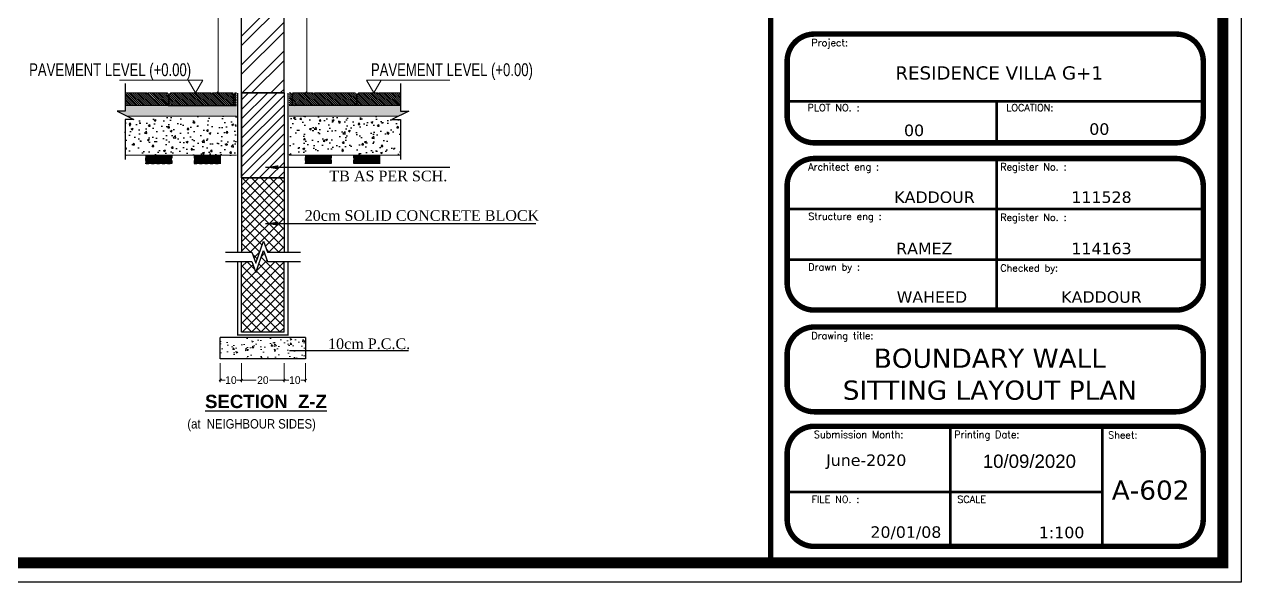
# Model space of a CAD drawing. Header units: centimetres. Extents: x 7997 to 116674, y 1017 to 13844.
# Drawn here: x 113816 to 116674, y 8084 to 9394 of the extents above; entities that cross this region are included whole.
import ezdxf
from ezdxf.enums import TextEntityAlignment as Align

# ---------------------------------------------------------------- set-up
doc = ezdxf.new("R2010")
doc.units = ezdxf.units.CM
doc.header["$LTSCALE"] = 200
doc.header["$PDMODE"] = 2
for name, color, linetype, lineweight in [('A-DIM-IN', 1, 'Continuous', 5), ('HA', 251, 'Continuous', 0), ('HAT', 8, 'Continuous', 9), ('HATCH', 8, 'Continuous', 5), ('TEXT', 6, 'Continuous', 18), ('W', 2, 'Continuous', 20), ('WALL', 3, 'Continuous', 25), ('WLL', 6, 'Continuous', 30)]:
    doc.layers.add(name, color=color, linetype=linetype, lineweight=lineweight)
for name, color, linetype in [('A_DIM-AXIS', 1, 'Continuous'), ('ARROW', 8, 'Continuous'), ('COL', 1, 'Continuous'), ('CONC', 3, 'Continuous'), ('DIM', 11, 'Continuous'), ('L-LANDSCAPE', 11, 'Continuous'), ('MAMBARENE', 7, 'Continuous'), ('Section', 7, 'Continuous'), ('STT-COL-DET', 5, 'Continuous'), ('TITEL', 4, 'Continuous')]:
    doc.layers.add(name, color=color, linetype=linetype)
doc.styles.add('$0$$0$$0$sheet notes', font='verdana.ttf')
doc.styles.add('$0$$0$Roman', font='romans')
doc.styles.add('EN-SCL-DIM', font='swisscl.ttf')
doc.styles.add('SANSSERIFBOLD', font='SASB____.pfb', dxfattribs={"height": 0.7})
doc.styles.get("Standard").update_dxf_attribs({"font": 'arial.ttf'})
doc.styles.add('STYLE1', font='times.ttf')
doc.styles.add('T2', font='')
doc.styles.add('TITLE SHEET SELAITIN$0$$0$$0$$0$sheet notes', font='verdana.ttf')
doc.styles.get('T2').set_extended_font_data('Elisia')
doc.dimstyles.new('5TH', dxfattribs={"dimtxt": 18, "dimasz": 5, "dimexe": 5, "dimexo": 10, "dimgap": 1, "dimtad": 0, "dimdec": 0, "dimlfac": 0.2, "dimdsep": 46, "dimtxsty": 'T2', "dimblk1": 'OBLIQUE', "dimblk2": 'OBLIQUE', "dimsah": 1, "dimcen": 0.09, "dimclrd": 4, "dimclre": 4, "dimclrt": 11, "dimadec": 0, "dimazin": 0, "dimtfac": 1, "dimtdec": 0, "dimtofl": 0, "dimtmove": 1, "dimatfit": 2, "dimldrblk": 'OPEN30', "dimfxl": 0, "dimtolj": 1, "dimtzin": 0, "dimlwd": 5, "dimlwe": 5, "dimarcsym": 0})
doc.dimstyles.new('D15-1-100', dxfattribs={"dimtxt": 3, "dimasz": 4, "dimexe": 0.1, "dimexo": 0.25, "dimgap": 3, "dimtad": 1, "dimdec": 0, "dimzin": 3, "dimdsep": 46, "dimlunit": 4, "dimtxsty": 'Standard', "dimblk2": 'OBLIQUE', "dimcen": 0, "dimclrd": 8, "dimclre": 8, "dimclrt": 256, "dimadec": 0, "dimazin": 0, "dimtfac": 1, "dimtdec": 0, "dimtix": 1, "dimtmove": 2, "dimatfit": 3, "dimfxl": 0, "dimtolj": 1, "dimtzin": 13, "dimlwd": -1, "dimlwe": -1, "dimarcsym": 0})
pattern_1 = [(37.5, (-253116.76, -1211750.85), (-0.16000313, 4.894132373), [0, -3.8608, 0, -4.318, 0, -4.1275]), (7.5, (-253116.76, -1211750.85), (4.49523283, 7.168251006), [0, -2.0828, 0, -3.4798, 0, -1.3335]), (327.5, (-253119.8843, -1211750.85), (7.909923702, 0.014371847), [0, -1.27, 0, -4.572, 0, -5.969]), (317.5, (-253119.884, -1211750.85), (7.635564525, 2.229293233), [0, -0.635, 0, -2.9972, 0, -3.429])]
pattern_2 = [(50, (114699.264, 9102.84), (45.5462, -3.9848), [4.7625, -52.3875]), (355, (114699.264, 9102.84), (-8.811, 47.7642), [3.81, -41.91]), (100.4514, (114703.06, 9102.51), (36.7353, 43.7794), [4.0475, -44.5226]), (46.184, (114699.264, 9115.54), (67.77, -10.5106), [7.144, -78.581]), (96.636, (114704.91, 9114.666), (59.351, 61.8565), [6.071, -66.784]), (351.184, (114699.264, 9115.54), (59.351, 61.8565), [5.715, -62.865]), (21, (114705.614, 9112.366), (37.9036, -25.5663), [4.7625, -52.3875]), (326, (114705.614, 9112.366), (15.4505, 46.047), [3.81, -41.91]), (71.4514, (114708.772, 9110.236), (53.354, 20.4807), [4.0475, -44.5225]), (37.5, (114699.264, 9102.841), (0.77215, 21.13876), [0, -41.402, 0, -42.545, 0, -42.06875]), (7.5, (114699.264, 9102.841), (16.7049, 25.04514), [0, -24.257, 0, -40.4495, 0, -16.03375]), (327.5, (114685.103, 9102.841), (33.89765, -1.4322), [0, -15.875, 0, -49.53, 0, -65.7225]), (317.5, (114678.753, 9102.84), (37.0323, 6.3566), [0, -20.6375, 0, -32.893, 0, -46.6725])]
pattern_3 = [(135, (-252841.359, -1210806.6274), (-2.24506403, -2.24506403), [])]

# ---------------------------------------------------------------- blocks, each defined once
blk = doc.blocks.new('_OBLIQUE')
at = {"color": 0, "linetype": 'ByBlock'}
blk.add_line((-0.5, -0.5), (0.5, 0.5), dxfattribs=at)
blk = doc.blocks.new('*D1572')
at = {"layer": 'COL', "color": 4, "lineweight": 5, "transparency": 16777216}
for p, q in [((114315.8, 10433.1), (114265.7, 10433.1)), ((114270.7, 10433.1), (114270.7, 9857)), ((114270.7, 9232.6), (114270.7, 9808.7)), ((114306.4, 9232.6), (114265.7, 9232.6))]:
    blk.add_line(p, q, dxfattribs=at)
at = {"layer": 'Defpoints', "color": 0, "transparency": 16777216}
for p in [(114325.8, 10433.1), (114270.7, 9232.6), (114316.4, 9232.6)]:
    blk.add_point(p, dxfattribs=at)
at = {"layer": 'COL', "color": 4, "lineweight": 5, "transparency": 16777216, "xscale": 5, "yscale": 5, "zscale": 5}
for p, rotation in [((114270.7, 10433.1), 90), ((114270.7, 9232.6), 270)]:
    blk.add_blockref('_OBLIQUE', p, dxfattribs=dict(at, rotation=rotation))
at = {"layer": 'COL', "color": 11, "transparency": 16777216, "insert": (114270.7, 9832.9), "char_height": 18, "attachment_point": 5, "rotation": 90, "style": 'T2'}
blk.add_mtext('\\A1;240', dxfattribs=at)
blk = doc.blocks.new('_Open30')
at = {"color": 0, "linetype": 'ByBlock', "lineweight": -2}
for p, q in [((-1, 0.27), (0, 0)), ((0, 0), (-1, -0.27)), ((0, 0), (-1, 0))]:
    blk.add_line(p, q, dxfattribs=at)
blk = doc.blocks.new('*D1573')
at = {"layer": 'COL', "color": 4, "lineweight": 5, "transparency": 16777216}
for p, q in [((114435.8, 10533.1), (114484.2, 10533.1)), ((114479.2, 10533.1), (114479.2, 9907)), ((114479.2, 9232.6), (114479.2, 9858.7)), ((114445.1, 9232.6), (114484.2, 9232.6))]:
    blk.add_line(p, q, dxfattribs=at)
at = {"layer": 'Defpoints', "color": 0, "transparency": 16777216}
for p in [(114425.8, 10533.1), (114435.1, 9232.6), (114479.2, 9232.6)]:
    blk.add_point(p, dxfattribs=at)
at = {"layer": 'COL', "color": 4, "lineweight": 5, "transparency": 16777216, "xscale": 5, "yscale": 5, "zscale": 5}
for p, rotation in [((114479.2, 10533.1), 90), ((114479.2, 9232.6), 270)]:
    blk.add_blockref('_OBLIQUE', p, dxfattribs=dict(at, rotation=rotation))
at = {"layer": 'COL', "color": 11, "transparency": 16777216, "insert": (114479.2, 9882.9), "char_height": 18, "attachment_point": 5, "rotation": 90, "style": 'T2'}
blk.add_mtext('\\A1;260', dxfattribs=at)
blk = doc.blocks.new('*D1587')
at = {"layer": 'Defpoints', "color": 0, "transparency": 16777216}
for p in [(114425.8, 8607.6), (114475.8, 8607.6), (114475.8, 8557.6)]:
    blk.add_point(p, dxfattribs=at)
at = {"layer": 'DIM', "color": 4, "lineweight": 5, "transparency": 16777216}
for p, q in [((114425.8, 8597.6), (114425.8, 8552.6)), ((114475.8, 8597.6), (114475.8, 8552.6)), ((114425.8, 8557.6), (114436.9, 8557.6)), ((114475.8, 8557.6), (114464.6, 8557.6))]:
    blk.add_line(p, q, dxfattribs=at)
at = {"layer": 'DIM', "color": 4, "lineweight": 5, "transparency": 16777216, "xscale": 5, "yscale": 5, "zscale": 5, "rotation": 180}
blk.add_blockref('_OBLIQUE', (114425.8, 8557.6), dxfattribs=at)
at = {"layer": 'DIM', "color": 4, "lineweight": 5, "transparency": 16777216, "xscale": 5, "yscale": 5, "zscale": 5}
blk.add_blockref('_OBLIQUE', (114475.8, 8557.6), dxfattribs=at)
at = {"layer": 'DIM', "color": 11, "transparency": 16777216, "insert": (114450.8, 8557.6), "char_height": 18, "attachment_point": 5, "style": 'T2'}
blk.add_mtext('\\A1;10', dxfattribs=at)
blk = doc.blocks.new('*D1588')
at = {"layer": 'Defpoints', "color": 0, "transparency": 16777216}
for p in [(114275.8, 8607.6), (114325.8, 8607.6), (114275.8, 8557.6)]:
    blk.add_point(p, dxfattribs=at)
at = {"layer": 'DIM', "color": 4, "lineweight": 5, "transparency": 16777216}
for p, q in [((114275.8, 8597.6), (114275.8, 8552.6)), ((114325.8, 8597.6), (114325.8, 8552.6)), ((114275.8, 8557.6), (114286.9, 8557.6)), ((114325.8, 8557.6), (114314.6, 8557.6))]:
    blk.add_line(p, q, dxfattribs=at)
at = {"layer": 'DIM', "color": 4, "lineweight": 5, "transparency": 16777216, "xscale": 5, "yscale": 5, "zscale": 5, "rotation": 180}
blk.add_blockref('_OBLIQUE', (114275.8, 8557.6), dxfattribs=at)
at = {"layer": 'DIM', "color": 4, "lineweight": 5, "transparency": 16777216, "xscale": 5, "yscale": 5, "zscale": 5}
blk.add_blockref('_OBLIQUE', (114325.8, 8557.6), dxfattribs=at)
at = {"layer": 'DIM', "color": 11, "transparency": 16777216, "insert": (114300.8, 8557.6), "char_height": 18, "attachment_point": 5, "style": 'T2'}
blk.add_mtext('\\A1;10', dxfattribs=at)
blk = doc.blocks.new('*D1589')
at = {"layer": 'Defpoints', "color": 0, "transparency": 16777216}
for p in [(114325.8, 8607.6), (114425.8, 8607.6), (114325.8, 8557.6)]:
    blk.add_point(p, dxfattribs=at)
at = {"layer": 'DIM', "color": 4, "lineweight": 5, "transparency": 16777216}
for p, q in [((114325.8, 8597.6), (114325.8, 8552.6)), ((114425.8, 8597.6), (114425.8, 8552.6)), ((114325.8, 8557.6), (114360.2, 8557.6)), ((114425.8, 8557.6), (114391.3, 8557.6))]:
    blk.add_line(p, q, dxfattribs=at)
at = {"layer": 'DIM', "color": 4, "lineweight": 5, "transparency": 16777216, "xscale": 5, "yscale": 5, "zscale": 5, "rotation": 180}
blk.add_blockref('_OBLIQUE', (114325.8, 8557.6), dxfattribs=at)
at = {"layer": 'DIM', "color": 4, "lineweight": 5, "transparency": 16777216, "xscale": 5, "yscale": 5, "zscale": 5}
blk.add_blockref('_OBLIQUE', (114425.8, 8557.6), dxfattribs=at)
at = {"layer": 'DIM', "color": 11, "transparency": 16777216, "insert": (114375.8, 8557.6), "char_height": 18, "attachment_point": 5, "style": 'T2'}
blk.add_mtext('\\A1;20', dxfattribs=at)
blk = doc.blocks.new('*X1551')
at = {"color": 0}
for p, q in [((-5508, 1094), (-5500, 1094)), ((-5508, 1084), (-5500, 1084)), ((-5508, 1075), (-5500, 1075)), ((-5508, 1044), (-5500, 1044)), ((-5508, 1034), (-5500, 1034)), ((-5503, 1047), (-5503, 1072)), ((-5500, 1069), (-5475, 1069)), ((-5500, 1059), (-5475, 1059)), ((-5500, 1050), (-5475, 1050)), ((-5497, 1072), (-5497, 1095)), ((-5497, 1022), (-5497, 1047)), ((-5488, 1072), (-5488, 1095)), ((-5488, 1022), (-5488, 1047)), ((-5478, 1072), (-5478, 1095)), ((-5478, 1022), (-5478, 1047)), ((-5475, 1094), (-5450, 1094)), ((-5475, 1084), (-5450, 1084)), ((-5475, 1075), (-5450, 1075)), ((-5475, 1044), (-5450, 1044)), ((-5475, 1034), (-5450, 1034)), ((-5472, 1047), (-5472, 1072)), ((-5462, 1047), (-5462, 1072)), ((-5453, 1047), (-5453, 1072)), ((-5450, 1069), (-5425, 1069)), ((-5450, 1059), (-5425, 1059)), ((-5450, 1050), (-5425, 1050)), ((-5447, 1072), (-5447, 1095)), ((-5447, 1022), (-5447, 1047)), ((-5438, 1072), (-5438, 1095)), ((-5438, 1022), (-5438, 1047)), ((-5428, 1072), (-5428, 1095)), ((-5428, 1022), (-5428, 1047)), ((-5425, 1094), (-5400, 1094)), ((-5425, 1084), (-5400, 1084)), ((-5425, 1075), (-5400, 1075)), ((-5425, 1044), (-5400, 1044)), ((-5425, 1034), (-5400, 1034)), ((-5422, 1047), (-5422, 1072)), ((-5412, 1047), (-5412, 1072)), ((-5403, 1047), (-5403, 1072)), ((-5400, 1069), (-5375, 1069)), ((-5400, 1059), (-5375, 1059)), ((-5400, 1050), (-5375, 1050)), ((-5397, 1072), (-5397, 1095)), ((-5397, 1022), (-5397, 1047)), ((-5388, 1072), (-5388, 1095)), ((-5388, 1022), (-5388, 1047)), ((-5378, 1072), (-5378, 1095)), ((-5378, 1022), (-5378, 1047)), ((-5375, 1094), (-5350, 1094)), ((-5375, 1084), (-5350, 1084)), ((-5375, 1075), (-5350, 1075)), ((-5375, 1044), (-5350, 1044)), ((-5375, 1034), (-5350, 1034)), ((-5372, 1047), (-5372, 1072)), ((-5362, 1047), (-5362, 1072)), ((-5353, 1047), (-5353, 1072)), ((-5350, 1069), (-5325, 1069)), ((-5350, 1059), (-5325, 1059)), ((-5350, 1050), (-5325, 1050)), ((-5347, 1072), (-5347, 1095)), ((-5347, 1022), (-5347, 1047)), ((-5338, 1072), (-5338, 1095)), ((-5338, 1022), (-5338, 1047)), ((-5328, 1072), (-5328, 1095)), ((-5328, 1022), (-5328, 1047)), ((-5325, 1094), (-5300, 1094)), ((-5325, 1084), (-5300, 1084)), ((-5325, 1075), (-5300, 1075)), ((-5325, 1044), (-5300, 1044)), ((-5325, 1034), (-5300, 1034)), ((-5322, 1047), (-5322, 1072)), ((-5312, 1047), (-5312, 1072)), ((-5303, 1047), (-5303, 1072)), ((-5300, 1069), (-5275, 1069)), ((-5300, 1059), (-5275, 1059)), ((-5300, 1050), (-5275, 1050)), ((-5297, 1072), (-5297, 1095)), ((-5297, 1022), (-5297, 1047)), ((-5288, 1072), (-5288, 1095)), ((-5288, 1022), (-5288, 1047)), ((-5278, 1072), (-5278, 1095)), ((-5278, 1022), (-5278, 1047)), ((-5275, 1094), (-5254, 1094)), ((-5275, 1084), (-5254, 1084)), ((-5275, 1075), (-5254, 1075)), ((-5275, 1044), (-5254, 1044)), ((-5275, 1034), (-5254, 1034)), ((-5272, 1047), (-5272, 1072)), ((-5262, 1047), (-5262, 1072)), ((-5051, 1094), (-5050, 1094)), ((-5051, 1084), (-5050, 1084)), ((-5051, 1075), (-5050, 1075)), ((-5051, 1044), (-5050, 1044)), ((-5051, 1034), (-5050, 1034)), ((-5050, 1069), (-5025, 1069)), ((-5050, 1059), (-5025, 1059)), ((-5050, 1050), (-5025, 1050)), ((-5047, 1072), (-5047, 1095)), ((-5047, 1022), (-5047, 1047)), ((-5038, 1072), (-5038, 1095)), ((-5038, 1022), (-5038, 1047)), ((-5028, 1072), (-5028, 1095)), ((-5028, 1022), (-5028, 1047)), ((-5025, 1094), (-5000, 1094)), ((-5025, 1084), (-5000, 1084)), ((-5025, 1075), (-5000, 1075)), ((-5025, 1044), (-5000, 1044)), ((-5025, 1034), (-5000, 1034)), ((-5022, 1047), (-5022, 1072)), ((-5012, 1047), (-5012, 1072)), ((-5003, 1047), (-5003, 1072)), ((-5000, 1069), (-4975, 1069)), ((-5000, 1059), (-4975, 1059)), ((-5000, 1050), (-4975, 1050)), ((-4997, 1072), (-4997, 1095)), ((-4997, 1022), (-4997, 1047)), ((-4988, 1072), (-4988, 1095)), ((-4988, 1022), (-4988, 1047)), ((-4978, 1072), (-4978, 1095)), ((-4978, 1022), (-4978, 1047)), ((-4975, 1094), (-4950, 1094)), ((-4975, 1084), (-4950, 1084)), ((-4975, 1075), (-4950, 1075)), ((-4975, 1044), (-4950, 1044)), ((-4975, 1034), (-4950, 1034)), ((-4972, 1047), (-4972, 1072)), ((-4962, 1047), (-4962, 1072)), ((-4953, 1047), (-4953, 1072)), ((-4950, 1069), (-4925, 1069)), ((-4950, 1059), (-4925, 1059)), ((-4950, 1050), (-4925, 1050)), ((-4947, 1072), (-4947, 1095)), ((-4947, 1022), (-4947, 1047)), ((-4938, 1072), (-4938, 1095)), ((-4938, 1022), (-4938, 1047)), ((-4928, 1072), (-4928, 1095)), ((-4928, 1022), (-4928, 1047)), ((-4925, 1094), (-4900, 1094)), ((-4925, 1084), (-4900, 1084)), ((-4925, 1075), (-4900, 1075)), ((-4925, 1044), (-4900, 1044)), ((-4925, 1034), (-4900, 1034)), ((-4922, 1047), (-4922, 1072)), ((-4912, 1047), (-4912, 1072)), ((-4903, 1047), (-4903, 1072)), ((-4900, 1069), (-4875, 1069)), ((-4900, 1059), (-4875, 1059)), ((-4900, 1050), (-4875, 1050)), ((-4897, 1072), (-4897, 1095)), ((-4897, 1022), (-4897, 1047)), ((-4888, 1072), (-4888, 1095)), ((-4888, 1022), (-4888, 1047)), ((-4878, 1072), (-4878, 1095)), ((-4878, 1022), (-4878, 1047)), ((-4875, 1094), (-4850, 1094)), ((-4875, 1084), (-4850, 1084)), ((-4875, 1075), (-4850, 1075)), ((-4875, 1044), (-4850, 1044)), ((-4875, 1034), (-4850, 1034)), ((-4872, 1047), (-4872, 1072)), ((-4862, 1047), (-4862, 1072)), ((-4853, 1047), (-4853, 1072)), ((-4850, 1069), (-4825, 1069)), ((-4850, 1059), (-4825, 1059)), ((-4850, 1050), (-4825, 1050)), ((-4847, 1072), (-4847, 1095)), ((-4847, 1022), (-4847, 1047)), ((-4838, 1072), (-4838, 1095)), ((-4838, 1022), (-4838, 1047)), ((-4828, 1072), (-4828, 1095)), ((-4828, 1022), (-4828, 1047)), ((-4825, 1094), (-4800, 1094)), ((-4825, 1084), (-4800, 1084)), ((-4825, 1075), (-4800, 1075)), ((-4825, 1044), (-4800, 1044)), ((-4825, 1034), (-4800, 1034)), ((-4822, 1047), (-4822, 1072)), ((-4812, 1047), (-4812, 1072)), ((-4803, 1047), (-4803, 1072)), ((-4800, 1069), (-4798, 1069)), ((-4800, 1059), (-4798, 1059)), ((-4800, 1050), (-4798, 1050)), ((-5508, 1025), (-5500, 1025)), ((-5503, 1018), (-5503, 1022)), ((-5500, 1019), (-5475, 1019)), ((-5475, 1025), (-5450, 1025)), ((-5472, 1018), (-5472, 1022)), ((-5462, 1018), (-5462, 1022)), ((-5453, 1018), (-5453, 1022)), ((-5450, 1019), (-5425, 1019)), ((-5425, 1025), (-5400, 1025)), ((-5422, 1018), (-5422, 1022)), ((-5412, 1018), (-5412, 1022)), ((-5403, 1018), (-5403, 1022)), ((-5400, 1019), (-5375, 1019)), ((-5375, 1025), (-5350, 1025)), ((-5372, 1018), (-5372, 1022)), ((-5362, 1018), (-5362, 1022)), ((-5353, 1018), (-5353, 1022)), ((-5350, 1019), (-5325, 1019)), ((-5325, 1025), (-5300, 1025)), ((-5322, 1018), (-5322, 1022)), ((-5312, 1018), (-5312, 1022)), ((-5303, 1018), (-5303, 1022)), ((-5300, 1019), (-5275, 1019)), ((-5275, 1025), (-5254, 1025)), ((-5272, 1018), (-5272, 1022)), ((-5262, 1018), (-5262, 1022)), ((-5051, 1025), (-5050, 1025)), ((-5050, 1019), (-5025, 1019)), ((-5025, 1025), (-5000, 1025)), ((-5022, 1018), (-5022, 1022)), ((-5012, 1018), (-5012, 1022)), ((-5003, 1018), (-5003, 1022)), ((-5000, 1019), (-4975, 1019)), ((-4975, 1025), (-4950, 1025)), ((-4972, 1018), (-4972, 1022)), ((-4962, 1018), (-4962, 1022)), ((-4953, 1018), (-4953, 1022)), ((-4950, 1019), (-4925, 1019)), ((-4925, 1025), (-4900, 1025)), ((-4922, 1018), (-4922, 1022)), ((-4912, 1018), (-4912, 1022)), ((-4903, 1018), (-4903, 1022)), ((-4900, 1019), (-4875, 1019)), ((-4875, 1025), (-4850, 1025)), ((-4872, 1018), (-4872, 1022)), ((-4862, 1018), (-4862, 1022)), ((-4853, 1018), (-4853, 1022)), ((-4850, 1019), (-4825, 1019)), ((-4825, 1025), (-4800, 1025)), ((-4822, 1018), (-4822, 1022)), ((-4812, 1018), (-4812, 1022)), ((-4803, 1018), (-4803, 1022)), ((-4800, 1019), (-4798, 1019))]:
    blk.add_line(p, q, dxfattribs=at)
blk = doc.blocks.new('FDGG')
at = {"layer": 'A-DIM-IN', "color": 4, "ltscale": 1000}
blk.add_line((434234.7, -5693.8), (434829, -5693.8), dxfattribs=at)
blk.add_lwpolyline([(434234.7, -5792.5), (434291.7, -5693.8), (434177.7, -5693.8), (434234.7, -5792.5)], dxfattribs=at)
at = {"layer": 'A-DIM-IN', "ltscale": 1000, "style": 'EN-SCL-DIM'}
blk.add_attdef('TOPOFFENCE', (434212.9, -5661.1), '', height=100, dxfattribs=at)
blk = doc.blocks.new('08-TITLE SHEET-selattin', base_point=(45714.8, -203081.4))
at = {"color": 0}
blk.add_lwpolyline([(51244.8, -203081.4), (45714.8, -203081.4), (45714.8, -206921.4), (51244.8, -206921.4)], close=True, dxfattribs=at)
at = {"color": 0, "linetype": 'ByBlock', "const_width": 17}
blk.add_lwpolyline([(45744.3, -206891.9), (51215.3, -206891.9), (51215.3, -203110.8), (45744.3, -203110.8)], close=True, dxfattribs=at)
at = {"color": 0, "linetype": 'ByBlock'}
for points, const_width in [([(50507.6, -203110.8), (50507.6, -206891.9)], 8.52), ([(50533.3, -206168.8), (51184.7, -206168.8)], 4.26), ([(50861.5, -206168.8), (50861.5, -206234)], 4.26), ([(50861.5, -206258.5), (50861.5, -206496)], 4.26), ([(50533.3, -206337.7), (51184.7, -206337.7)], 4.26), ([(50533.3, -206416.8), (51184.7, -206416.8)], 4.26), ([(50788.8, -206677.9), (50788.8, -206866.2)], 4.26), ([(51026.6, -206677.9), (51026.6, -206866.2)], 4.26), ([(50533.3, -206781), (51026.6, -206781)], 4.26)]:
    blk.add_lwpolyline(points, dxfattribs=dict(at, const_width=const_width))
at = {"color": 0, "linetype": 'ByBlock', "const_width": 8.52}
for points in [[(50575.9, -206063.6), (51142.1, -206063.6, -0.414214), (51184.7, -206106.2), (51184.7, -206191.4, -0.414214), (51142.1, -206234), (50575.9, -206234, -0.414214), (50533.3, -206191.4), (50533.3, -206106.2, -0.414214)], [(50575.9, -206258.5), (51142.1, -206258.5, -0.414214), (51184.7, -206301.1), (51184.7, -206453.4, -0.414214), (51142.1, -206496), (50575.9, -206496, -0.414214), (50533.3, -206453.4), (50533.3, -206301.1, -0.414214)], [(50575.9, -206522.5), (51142.1, -206522.5, -0.414214), (51184.7, -206565.1), (51184.7, -206612.7, -0.414214), (51142.1, -206655.3), (50575.9, -206655.3, -0.414214), (50533.3, -206612.7), (50533.3, -206565.1, -0.414214)], [(50575.9, -206677.9), (51142.1, -206677.9, -0.414214), (51184.7, -206720.5), (51184.7, -206823.6, -0.414214), (51142.1, -206866.2), (50575.9, -206866.2, -0.414214), (50533.3, -206823.6), (50533.3, -206720.5, -0.414214)]]:
    blk.add_lwpolyline(points, format="xyb", close=True, dxfattribs=at)
at = {"layer": 'HA', "ltscale": 1.2}
blk.add_lwpolyline([(45714.8, -203081.4), (51244.8, -203081.4), (51244.8, -206921.4), (45714.8, -206921.4)], close=True, dxfattribs=at)
at = {"color": 0, "style": '$0$$0$Roman'}
for s, height, p in [('Project:', 11.07, (50571.3, -206082.5)), ('PLOT NO. :', 11.07, (50565.2, -206184.5)), ('LOCATION:', 11.07, (50876.2, -206184.5)), ('Architect eng :', 11.074, (50566.3, -206277.1)), ('Register No. : ', 11.074, (50866.9, -206277.1)), ('Structure eng :', 11.074, (50566.3, -206354.7)), ('Register No. : ', 11.074, (50866.9, -206356.2)), ('Drawn by :', 11.07, (50566.3, -206433.9)), ('Checked by:', 11.074, (50866.9, -206435.4)), ('Drawing title:', 11.074, (50571.2, -206541.5)), ('Submission Month:', 11.074, (50575.1, -206696.4)), ('Printing Date:', 11.074, (50794.8, -206696.4)), ('Sheet:', 11.07, (51035.8, -206697.1)), ('FILE NO. :', 11.07, (50571.5, -206798.1)), ('SCALE', 11.07, (50799.6, -206798.1))]:
    blk.add_text(s, height=height, dxfattribs=at).set_placement(p)
at = {"color": 0, "style": '$0$$0$$0$sheet notes'}
for s, height, p in [('RESIDENCE VILLA G+1', 20.774, (50865.2, -206124.5)), ('00', 18.02, (50732, -206214.4)), ('00', 18.02, (51022, -206212.4)), ('KADDOUR', 18.02, (50764, -206319.1)), ('111528', 18.02, (51025.4, -206319.1)), ('RAMEZ', 18.02, (50748, -206399.5)), ('114163', 18.02, (51025.4, -206399.5)), ('WAHEED', 18.02, (50760, -206475.5)), ('KADDOUR', 18.02, (51025.4, -206475.5)), ('June-2020', 18.02, (50657.1, -206733.4)), ('20/01/08', 18.02, (50719.2, -206844.7)), ('1:100', 18.02, (50963, -206844.3))]:
    blk.add_text(s, height=height, dxfattribs=at).set_placement(p, align=Align.MIDDLE)
at = {"insert": (50839.6, -206722.3), "char_height": 20.86, "attachment_point": 1}
blk.add_mtext('10/09/2020', dxfattribs=at)

msp = doc.modelspace()

# ---------------------------------------------------------------- hatches: boundary and pattern name
at = {"layer": 'A_DIM-AXIS'}
h = msp.add_hatch(dxfattribs=at)
h.set_pattern_fill('ANSI31', color=253, angle=90, style=0)
h.set_pattern_definition(pattern_3)
h.paths.add_polyline_path([(114388.3057, 9222.8463, 1), (114386.9951, 9222.8463, 1)], flags=16)
h.paths.add_polyline_path([(114155.9863, 9230.1528), (114158.9819, 9230.1528), (114158.9819, 9232.6491), (114254.3406, 9232.6491), (114254.3406, 9230.1528), (114257.3362, 9230.1528), (114257.3362, 9232.6491), (114302.7689, 9232.6491), (114302.7689, 9230.1528), (114305.7644, 9230.1528), (114305.7644, 9202.6935), (114155.9863, 9202.6935)])
h.paths.add_polyline_path([(114052.188, 9232.6491), (114103.0647, 9232.6491), (114103.0647, 9230.1528), (114106.0603, 9230.1528), (114106.0603, 9232.6491), (114151.493, 9232.6491), (114151.493, 9230.1528), (114154.4885, 9230.1528), (114154.4885, 9202.6935), (114052.188, 9202.6935)])
h.paths.add_polyline_path([(114314.1812, 9232.6491), (114314.1812, 9202.6935), (114307.2622, 9202.6935), (114307.2622, 9230.1528), (114310.2578, 9230.1528), (114310.2578, 9232.6491)])
h = msp.add_hatch(dxfattribs=at)
h.set_pattern_fill('ANSI31', color=253, angle=90, style=0)
h.set_pattern_definition(pattern_3)
h.paths.add_polyline_path([(114363.2105, 9222.8463, -1), (114364.5211, 9222.8463, -1)], flags=16)
h.paths.add_polyline_path([(114595.5299, 9230.1528), (114592.5343, 9230.1528), (114592.5343, 9232.6491), (114497.1756, 9232.6491), (114497.1756, 9230.1528), (114494.18, 9230.1528), (114494.18, 9232.6491), (114448.7473, 9232.6491), (114448.7473, 9230.1528), (114445.7518, 9230.1528), (114445.7518, 9202.6935), (114595.5299, 9202.6935)])
h.paths.add_polyline_path([(114699.3282, 9232.6491), (114648.4515, 9232.6491), (114648.4515, 9230.1528), (114645.4559, 9230.1528), (114645.4559, 9232.6491), (114600.0232, 9232.6491), (114600.0232, 9230.1528), (114597.0277, 9230.1528), (114597.0277, 9202.6935), (114699.3282, 9202.6935)])
h.paths.add_polyline_path([(114437.335, 9232.6491), (114437.335, 9202.6935), (114444.254, 9202.6935), (114444.254, 9230.1528), (114441.2584, 9230.1528), (114441.2584, 9232.6491)])
at = {"layer": 'HAT'}
h = msp.add_hatch(dxfattribs=at)
h.set_pattern_fill('ANSI32', color=8, scale=5)
h.set_pattern_definition([(45, (10317.813, 1267.38), (-33.67596, 33.67596), []), (45, (10340.263, 1267.38), (-33.67596, 33.67596), [])])
h.paths.add_polyline_path([(114425.7585, 9232.6404), (114325.7584, 9232.6404), (114325.7583, 10433.096), (114425.7584, 10433.096)])
h = msp.add_hatch(dxfattribs=at)
h.set_pattern_fill('AR-SAND', color=256, scale=0.1)
h.set_pattern_definition(pattern_1)
h.paths.add_polyline_path([(114314.1812, 9202.6935), (114314.1812, 9177.7305), (114057.7298, 9177.7305), (114033.338, 9189.7589), (114052.188, 9189.7589), (114052.188, 9202.6935)])
h = msp.add_hatch(dxfattribs=at)
h.set_pattern_fill('AR-SAND', color=256, scale=0.1)
h.set_pattern_definition(pattern_1)
h.paths.add_polyline_path([(114437.335, 9202.6935), (114437.335, 9177.7305), (114693.7864, 9177.7305), (114718.1782, 9189.7589), (114699.3282, 9189.7589), (114699.3282, 9202.6935)])
at = {"layer": 'HATCH'}
h = msp.add_hatch(dxfattribs=at)
h.set_pattern_fill('ANSI37', color=8, scale=125, style=0)
h.set_pattern_definition([(45, (3816.594, -25502.255), (-11.0485435, 11.0485435), []), (135, (3816.594, -25502.255), (-11.0485435, -11.0485435), [])])
h.paths.add_polyline_path([(114425.7581, 9032.6404), (114325.7581, 9032.6404), (114325.7581, 8858.3401), (114349.5157, 8858.3401), (114358.8907, 8832.5825), (114377.6407, 8884.0977), (114387.0157, 8858.3401), (114425.7581, 8858.3401)])
h = msp.add_hatch(dxfattribs=at)
h.set_pattern_fill('ANSI37', color=8, scale=125, style=0)
h.set_pattern_definition([(135, (152290.055, 8935.754), (11.0485435, 11.0485435), []), (45, (152290.055, 8935.754), (11.0485435, -11.0485435), [])])
h.paths.add_polyline_path([(114327.0156, 8670.1404), (114425.7581, 8670.1404), (114425.7581, 8836.5787), (114387.0157, 8836.5787), (114377.6407, 8862.3363), (114358.8907, 8810.8211), (114349.5157, 8836.5787), (114326.5231, 8836.5787)])
at = {"layer": 'HATCH', "linetype": 'Continuous'}
h = msp.add_hatch(dxfattribs=at)
h.set_pattern_fill('AR-CONC', color=256, scale=6.25, style=0)
h.set_pattern_definition([(130, (57451.55, 22942.863), (-44.828761, -3.922008), [4.6875, -51.5625]), (185, (57451.55, 22942.863), (8.67196, 47.01201), [3.75, -41.25]), (79.5486, (57447.813, 22942.536), (-36.156836, 43.08997), [3.983762, -43.821382]), (133.8158, (57451.55, 22955.363), (-66.702566, -10.34494), [7.03125, -77.34375]), (83.3644, (57445.99, 22954.5), (-58.41642, 60.88237), [5.97564, -65.73206]), (188.8158, (57451.55, 22955.36), (-58.41637, 60.88241), [5.625, -61.875]), (159, (57445.3, 22952.238), (-37.30669, -25.16368), [4.6875, -51.5625]), (214, (57445.3, 22952.24), (-15.20721, 45.321878), [3.75, -41.25]), (108.5486, (57442.19, 22950.14), (-52.513914, 20.158156), [3.983762, -43.821382]), (142.5, (57451.549, 22942.863), (-0.759991, 20.805866), [0, -40.75, 0, -41.875, 0, -41.40625]), (172.5, (57451.55, 22942.863), (-16.441846, 24.650732), [0, -23.875, 0, -39.8125, 0, -15.78125]), (212.5, (57465.486, 22942.863), (-33.3639023, -1.4096795), [0, -15.625, 0, -48.75, 0, -64.6875]), (222.5, (57471.736, 22942.863), (-36.449136, 6.256561), [0, -20.3125, 0, -32.375, 0, -45.9375])])
h.paths.add_polyline_path([(114475.7581, 8607.6404), (114475.7581, 8657.6404), (114275.7581, 8657.6404), (114275.7581, 8607.6404)])
at = {"layer": 'WALL'}
h = msp.add_hatch(dxfattribs=at)
h.set_pattern_fill('ANSI31', color=8, scale=5)
h.set_pattern_definition([(45, (95011.452, 11342.239), (-11.22532, 11.22532), [])])
h.paths.add_polyline_path([(114425.7584, 9032.6404), (114325.7582, 9032.6404), (114325.7582, 9232.6404), (114425.7584, 9232.6404)])
at = {"layer": 'WLL', "linetype": 'Continuous'}
h = msp.add_hatch(dxfattribs=at)
h.set_pattern_fill('AR-CONC', color=8, scale=0.25)
h.set_pattern_definition(pattern_2)
h.paths.add_polyline_path([(114052.2523, 9170.1258), (114073.1511, 9170.1258), (114057.7298, 9177.7305), (114314.1812, 9177.7305), (114314.1812, 9086.1217), (114052.2523, 9086.1217)])
h = msp.add_hatch(dxfattribs=at)
h.set_pattern_fill('AR-CONC', color=8, scale=0.25)
h.set_pattern_definition(pattern_2)
h.paths.add_polyline_path([(114699.2639, 9170.1258), (114678.3651, 9170.1258), (114693.7864, 9177.7305), (114437.335, 9177.7305), (114437.335, 9086.1217), (114699.2639, 9086.1217)])

# ---------------------------------------------------------------- linework, layer by layer
at = {"linetype": 'Continuous'}
msp.add_lwpolyline([(108378.9784, 8084.0841), (116673.9784, 8084.0841), (116673.9784, 13844.0841), (108378.9784, 13844.0841)], close=True, dxfattribs=at)
at = {"layer": 'CONC'}
for p, q in [((114475.7581, 8657.6404, -0.0398), (114275.7581, 8657.6404, -0.0398)), ((114275.7581, 8607.6404, -0.0398), (114275.7581, 8657.6404, -0.0398)), ((114475.7581, 8657.6404, -0.0398), (114475.7581, 8607.6404, -0.0398)), ((114475.7581, 8607.6404, -0.0398), (114275.7581, 8607.6404, -0.0398))]:
    msp.add_line(p, q, dxfattribs=at)
at = {"layer": 'DIM', "elevation": -0.0398}
msp.add_lwpolyline([(114425.7584, 9032.6404), (114325.7582, 9032.6404), (114325.7582, 9232.6404), (114425.7584, 9232.6404)], close=True, dxfattribs=at)
at = {"layer": 'L-LANDSCAPE', "elevation": -0.1821}
for points in [[(114052.188, 9254.8212), (114052.188, 9189.7589), (114033.338, 9189.7589), (114073.1511, 9170.1258), (114052.2523, 9170.1258), (114052.2523, 9075.8164)], [(114699.3282, 9254.8212), (114699.3282, 9189.7589), (114718.1782, 9189.7589), (114678.3651, 9170.1258), (114699.2639, 9170.1258), (114699.2639, 9075.8164)]]:
    msp.add_lwpolyline(points, dxfattribs=at)
at = {"layer": 'MAMBARENE', "const_width": 3.125, "elevation": -0.0398}
for points in [[(114316.3831, 9232.6404), (114316.3831, 8858.3401)], [(114435.1331, 9232.5718), (114435.1331, 8858.3401)], [(114316.3831, 8836.5787), (114316.3831, 8663.8904), (114435.1331, 8663.8904), (114435.1331, 8836.5787)]]:
    msp.add_lwpolyline(points, dxfattribs=at)
at = {"layer": 'Section', "elevation": -0.0398}
for points in [[(114287.7173, 8858.3401), (114349.5157, 8858.3401), (114358.8907, 8832.5825), (114377.6407, 8884.0977), (114387.0157, 8858.3401), (114464.5005, 8858.3401)], [(114287.7173, 8836.5787), (114349.5157, 8836.5787), (114358.8907, 8810.8211), (114377.6407, 8862.3363), (114387.0157, 8836.5787), (114464.5005, 8836.5787)]]:
    msp.add_lwpolyline(points, dxfattribs=at)
at = {"layer": 'TEXT', "linetype": 'Continuous'}
for p, q in [((114325.7582, 9232.639, -0.0398), (114425.7582, 9232.639, -0.0398)), ((114425.7582, 9232.639, -0.0398), (114325.7582, 9232.639, -0.0398)), ((114425.7582, 9232.639, -0.0398), (114325.7582, 9232.639, -0.0398)), ((114325.7582, 9232.639, -0.0398), (114425.7582, 9232.639, -0.0398)), ((114425.7582, 9232.639, -0.0398), (114325.7582, 9232.639, -0.0398)), ((114425.7582, 9232.639, -0.0398), (114325.7582, 9232.639, -0.0398))]:
    msp.add_line(p, q, dxfattribs=at)
at = {"layer": 'W', "color": 6}
for p, q in [((114103.0647, 9232.6491, -0.1821), (114052.188, 9232.6491, -0.1821)), ((114103.0647, 9230.1528, -0.1821), (114103.0647, 9232.6491, -0.1821)), ((114151.493, 9232.6491, -0.1821), (114106.0603, 9232.6491, -0.1821)), ((114106.0603, 9230.1528, -0.1821), (114106.0603, 9232.6491, -0.1821)), ((114151.493, 9230.1528, -0.1821), (114151.493, 9232.6491, -0.1821)), ((114254.3406, 9232.6491, -0.1821), (114158.9819, 9232.6491, -0.1821)), ((114158.9819, 9230.1528, -0.1821), (114158.9819, 9232.6491, -0.1821)), ((114254.3406, 9230.1528, -0.1821), (114254.3406, 9232.6491, -0.1821)), ((114302.7689, 9232.6491, -0.1821), (114257.3362, 9232.6491, -0.1821)), ((114257.3362, 9230.1528, -0.1821), (114257.3362, 9232.6491, -0.1821)), ((114302.7689, 9230.1528, -0.1821), (114302.7689, 9232.6491, -0.1821)), ((114314.1812, 9232.6491, -0.1821), (114310.2578, 9232.6491, -0.1821)), ((114310.2578, 9230.1528, -0.1821), (114310.2578, 9232.6491, -0.1821)), ((114437.335, 9232.6491, -0.1821), (114441.2584, 9232.6491, -0.1821)), ((114441.2584, 9230.1528, -0.1821), (114441.2584, 9232.6491, -0.1821)), ((114448.7473, 9232.6491, -0.1821), (114494.18, 9232.6491, -0.1821)), ((114448.7473, 9230.1528, -0.1821), (114448.7473, 9232.6491, -0.1821)), ((114494.18, 9230.1528, -0.1821), (114494.18, 9232.6491, -0.1821)), ((114497.1756, 9232.6491, -0.1821), (114592.5343, 9232.6491, -0.1821)), ((114497.1756, 9230.1528, -0.1821), (114497.1756, 9232.6491, -0.1821)), ((114592.5343, 9230.1528, -0.1821), (114592.5343, 9232.6491, -0.1821)), ((114600.0232, 9232.6491, -0.1821), (114645.4559, 9232.6491, -0.1821)), ((114600.0232, 9230.1528, -0.1821), (114600.0232, 9232.6491, -0.1821)), ((114645.4559, 9230.1528, -0.1821), (114645.4559, 9232.6491, -0.1821)), ((114648.4515, 9232.6491, -0.1821), (114699.3282, 9232.6491, -0.1821)), ((114648.4515, 9230.1528, -0.1821), (114648.4515, 9232.6491, -0.1821)), ((114106.0603, 9230.1528, -0.1821), (114103.0647, 9230.1528, -0.1821)), ((114154.4885, 9230.1528, -0.1821), (114151.493, 9230.1528, -0.1821)), ((114154.4885, 9230.1528, -0.1821), (114154.4885, 9202.6935, -0.1821)), ((114155.9863, 9230.1528, -0.1821), (114155.9863, 9202.6935, -0.1821)), ((114158.9819, 9230.1528, -0.1821), (114155.9863, 9230.1528, -0.1821)), ((114257.3362, 9230.1528, -0.1821), (114254.3406, 9230.1528, -0.1821)), ((114305.7644, 9230.1528, -0.1821), (114302.7689, 9230.1528, -0.1821)), ((114305.7644, 9230.1528, -0.1821), (114305.7644, 9202.6935, -0.1821)), ((114307.2622, 9230.1528, -0.1821), (114307.2622, 9202.6935, -0.1821)), ((114310.2578, 9230.1528, -0.1821), (114307.2622, 9230.1528, -0.1821)), ((114441.2584, 9230.1528, -0.1821), (114444.254, 9230.1528, -0.1821)), ((114444.254, 9230.1528, -0.1821), (114444.254, 9202.6935, -0.1821)), ((114445.7518, 9230.1528, -0.1821), (114448.7473, 9230.1528, -0.1821)), ((114445.7518, 9230.1528, -0.1821), (114445.7518, 9202.6935, -0.1821)), ((114494.18, 9230.1528, -0.1821), (114497.1756, 9230.1528, -0.1821)), ((114592.5343, 9230.1528, -0.1821), (114595.5299, 9230.1528, -0.1821)), ((114595.5299, 9230.1528, -0.1821), (114595.5299, 9202.6935, -0.1821)), ((114597.0277, 9230.1528, -0.1821), (114600.0232, 9230.1528, -0.1821)), ((114597.0277, 9230.1528, -0.1821), (114597.0277, 9202.6935, -0.1821)), ((114645.4559, 9230.1528, -0.1821), (114648.4515, 9230.1528, -0.1821)), ((114154.4885, 9202.6935, -0.1821), (114052.188, 9202.6935, -0.1821)), ((114314.1812, 9177.7305, -0.1821), (114057.7298, 9177.7305, -0.1821)), ((114305.7644, 9202.6935, -0.1821), (114153.49, 9202.6935, -0.1821)), ((114314.1812, 9202.6935, -0.1821), (114307.2622, 9202.6935, -0.1821)), ((114437.335, 9202.6935, -0.1821), (114444.254, 9202.6935, -0.1821)), ((114437.335, 9177.7305, -0.1821), (114693.7864, 9177.7305, -0.1821)), ((114445.7518, 9202.6935, -0.1821), (114598.0262, 9202.6935, -0.1821)), ((114597.0277, 9202.6935, -0.1821), (114699.3282, 9202.6935, -0.1821)), ((114314.1812, 9086.1217, -0.1423), (114052.2523, 9086.1217, -0.1423)), ((114437.335, 9086.1217, -0.1423), (114699.2639, 9086.1217, -0.1423))]:
    msp.add_line(p, q, dxfattribs=at)
at = {"layer": 'WALL'}
for p, q in [((114325.7584, 9232.639, -0.0398), (114325.7584, 10533.096, -0.0398)), ((114425.7584, 9232.639, -0.0398), (114425.7584, 10533.096, -0.0398))]:
    msp.add_line(p, q, dxfattribs=at)
at = {"layer": 'WALL', "color": 3}
for p, q in [((114325.7582, 9232.6404, -0.0398), (114325.7585, 8858.3401, -0.0398)), ((114425.7582, 9232.6404, -0.0398), (114425.7585, 8858.3401, -0.0398)), ((114325.7581, 9032.6404, -0.0398), (114425.7581, 9032.6404, -0.0398)), ((114425.7581, 8670.1404, -0.0398), (114325.7581, 8670.1404, -0.0398))]:
    msp.add_line(p, q, dxfattribs=at)
at = {"layer": 'WALL', "linetype": 'Continuous'}
for p, q in [((114325.7582, 9232.639, -0.0398), (114425.7582, 9232.639, -0.0398)), ((114425.7582, 9232.639, -0.0398), (114325.7582, 9232.639, -0.0398)), ((114425.7582, 9232.639, -0.0398), (114325.7582, 9232.639, -0.0398)), ((114325.7582, 9232.639, -0.0398), (114425.7582, 9232.639, -0.0398)), ((114425.7582, 9232.639, -0.0398), (114325.7582, 9232.639, -0.0398)), ((114425.7582, 9232.639, -0.0398), (114325.7582, 9232.639, -0.0398))]:
    msp.add_line(p, q, dxfattribs=at)
at = {"layer": 'WALL', "color": 3, "elevation": -0.0398}
for points in [[(114325.7581, 8670.1404), (114325.7581, 8836.5787)], [(114425.7581, 8670.1404), (114425.7581, 8836.5787)]]:
    msp.add_lwpolyline(points, dxfattribs=at)
at = {"layer": 'WLL', "color": 8, "linetype": 'Continuous'}
for p, q in [((114153.49, 9202.6935, -0.1821), (114314.1812, 9202.6935, -0.1821)), ((114598.0262, 9202.6935, -0.1821), (114437.335, 9202.6935, -0.1821))]:
    msp.add_line(p, q, dxfattribs=at)

# ---------------------------------------------------------------- block references
at = {"layer": 'DIM', "color": 0, "linetype": 'Continuous', "xscale": 1.5, "yscale": 1.5, "zscale": 1.5}
msp.add_blockref('08-TITLE SHEET-selattin', (108378.9784, 13844.0841), dxfattribs=at)
at = {"layer": 'STT-COL-DET', "color": 0}
ref = msp.add_blockref('FDGG', (244488.1126, 10970.3946, -0.0398), dxfattribs=dict(at, xscale=-0.3000000025029294, yscale=0.3000000025029294, zscale=0.3000000025029294))
ref.add_attrib('TOPOFFENCE', 'PAVEMENT LEVEL (+0.00)', (113827.043, 9272.0627, -0.0398), dxfattribs={"layer": 'A-DIM-IN', "color": 6, "ltscale": 1000, "height": 30, "style": 'EN-SCL-DIM'})
ref = msp.add_blockref('FDGG', (-15634.2907, 10970.3946, -0.0398), dxfattribs=dict(at, xscale=0.3000000025029294, yscale=0.3000000025029294, zscale=0.3000000025029294))
ref.add_attrib('TOPOFFENCE', 'PAVEMENT LEVEL (+0.00)', (114629.5837, 9272.0627, -0.0398), dxfattribs={"layer": 'A-DIM-IN', "color": 6, "ltscale": 1000, "height": 30, "style": 'EN-SCL-DIM'})
at = {"layer": 'WLL', "color": 8, "linetype": 'Continuous', "yscale": 0.2496301775209986, "zscale": 0.2496301775209986}
for p, xscale in [((115474.929, 8812.1363, -0.1423), 0.2496301775209986), ((113276.5872, 8812.1363, -0.1423), -0.2496301775209986)]:
    msp.add_blockref('*X1551', p, dxfattribs=dict(at, xscale=xscale))

# ---------------------------------------------------------------- texts
at = {"color": 0, "style": 'TITLE SHEET SELAITIN$0$$0$$0$$0$sheet notes'}
for s, height, p in [('BOUNDARY WALL', 45.060667, (116082.7888, 8609.0603)), ('SITTING LAYOUT PLAN', 45.060667, (116082.7888, 8534.1425)), ('A-602', 45.06067, (116460.2697, 8299.2984))]:
    msp.add_text(s, height=height, dxfattribs=at).set_placement(p, align=Align.MIDDLE)
at = {"layer": 'TEXT', "style": 'STYLE1'}
for s, p in [('TB AS PER SCH.', (114531.8263, 9024.8657, -0.0398)), ('20cm SOLID CONCRETE BLOCK', (114474.0464, 8932.0193, -0.0398)), ('10cm P.C.C.', (114528.8161, 8630.6409, -0.0398))]:
    msp.add_text(s, height=25, dxfattribs=at).set_placement(p)
at = {"layer": 'TITEL', "style": 'SANSSERIFBOLD'}
msp.add_text('%%USECTION  Z-Z', height=31.25, dxfattribs=at).set_placement((114240.0697, 8491.9476, 0.033))
at = {"layer": 'WALL', "color": 6, "style": 'T2', "width": 0.9}
msp.add_text('(at  NEIGHBOUR SIDES)', height=22, dxfattribs=at).set_placement((114198.5283, 8443.9789, -0.0398))

# ---------------------------------------------------------------- dimensions: what is measured, and where the dimension line sits
at = {"layer": 'COL'}
for base, p1, p2, picture, middle in [((114479.1969, 9232.6404, -0.0398), (114425.7584, 10533.096, -0.0398), (114435.1337, 9232.6404, -0.0398), '*D1573', (114479.1969, 9882.8682, -0.0398)), ((114270.7262, 9232.6404, -0.0398), (114325.7584, 10433.096, -0.0398), (114316.3831, 9232.6404, -0.0398), '*D1572', (114270.7262, 9832.8682, -0.0398))]:
    dim = msp.add_linear_dim(base=base, p1=p1, p2=p2, angle=90, dimstyle='5TH', dxfattribs=at)
    dim.commit()
    dim.dimension.update_dxf_attribs({"geometry": picture, "text_midpoint": middle})
at = {"layer": 'DIM'}
for base, p1, p2, picture, middle in [((114275.7581, 8557.6376, -0.0398), (114325.7581, 8607.6404, -0.0398), (114275.7581, 8607.6404, -0.0398), '*D1588', (114300.7581, 8557.6376, -0.0398)), ((114325.7581, 8557.6376, -0.0398), (114425.7581, 8607.6404, -0.0398), (114325.7581, 8607.6404, -0.0398), '*D1589', (114375.7581, 8557.6376, -0.0398))]:
    dim = msp.add_linear_dim(base=base, p1=p1, p2=p2, angle=180, dimstyle='5TH', dxfattribs=at)
    dim.commit()
    dim.dimension.update_dxf_attribs({"geometry": picture, "text_midpoint": middle})
dim = msp.add_linear_dim(base=(114475.7581, 8557.6376, -0.0398), p1=(114425.7581, 8607.6404, -0.0398), p2=(114475.7581, 8607.6404, -0.0398), dimstyle='5TH', dxfattribs=at)
dim.commit()
dim.dimension.update_dxf_attribs({"geometry": '*D1587', "text_midpoint": (114450.7581, 8557.6376, -0.0398)})

# ---------------------------------------------------------------- leaders
at = {"layer": 'ARROW', "color": 8}
for points, override in [([(114382.3462, 9057.7673, -0.0398), (114461.5974, 9057.7673, -0.0398), (114814.9192, 9057.7548, -0.0398)], {"dimasz": 30}), ([(114382.3462, 8925.4015, -0.0398), (114461.5974, 8925.4015, -0.0398), (115016.7649, 8925.3884, -0.0398)], {"dimasz": 30}), ([(114438.4928, 8627.1151, -0.0398), (114546.6971, 8627.1151, -0.0398), (114717.8423, 8627.1061, -0.0398)], {"dimasz": 1, "dimldrblk": 'ArchTick'})]:
    msp.add_leader(points, dimstyle='D15-1-100', override=override, dxfattribs=at)

doc.saveas('drawing.dxf')
